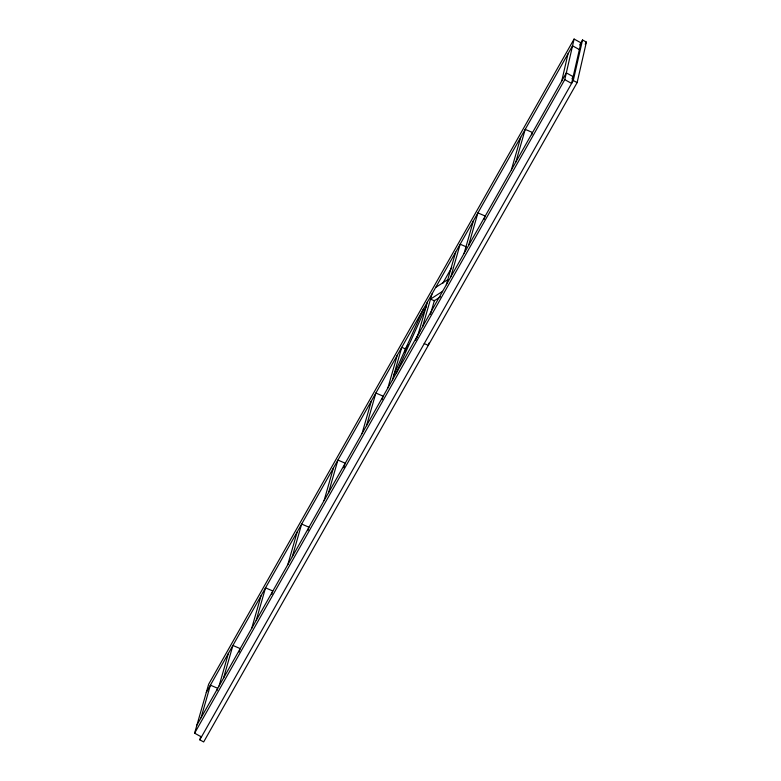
<?xml version="1.0" encoding="UTF-8"?>
<svg xmlns="http://www.w3.org/2000/svg" width="781" height="781" viewBox="0 0 781 781"><rect width="100%" height="100%" fill="white"/><g stroke="black" fill="none" stroke-linecap="round" stroke-linejoin="round"><path stroke-width="1.17" d="M561.764 80.931L567.982 53.869M564.77 79.642L574.094 39.05L580.927 42.818L571.614 83.421L564.77 79.642L194.615 733.174L201.449 736.952M199.819 739.832L573.274 80.492L582.538 39.977L586.385 42.106L577.12 82.61L203.665 741.95L199.819 739.832L200.824 736.337M194.615 733.174L208.634 684.273L574.094 39.05M201.059 717.759L210.411 685.162L217.626 688.266L216.962 690.589M219.061 685.991L228.403 653.385M223.551 678.054L232.904 645.457L240.118 648.552L239.123 652.047M251.687 628.383L261.039 595.776M256.178 620.456L265.53 587.849L272.745 590.953L271.749 594.448M287.818 564.604L297.161 531.998M292.309 556.668L301.651 524.061L308.876 527.165L307.87 530.66M324.066 500.592L333.419 467.995M328.557 492.665L337.909 460.058L345.124 463.162L343.796 467.819M362.033 433.572L371.375 400.975M366.523 425.645L375.866 393.038L383.09 396.143L382.085 399.638M387.913 387.864L397.265 355.257M392.413 379.937L401.756 347.33L405.886 349.107M404.597 352.475L405.593 348.98L407.994 344.753M418.108 334.561L427.461 301.954M422.599 326.634L432.039 293.881M430.448 314.304L434.451 300.334M428.974 343.015L428.31 345.339L424.249 343.591M446.322 284.743L455.674 252.146M450.813 276.816L460.165 244.209L466.355 246.874M464.07 253.425L473.413 220.818M468.561 245.498L477.904 212.891L485.128 215.995L484.122 219.49M511.379 169.897L520.722 137.3M515.87 161.97L525.213 129.363L532.437 132.467L531.763 134.791M417.366 336.25L416.888 337.324M393.839 374.958L423.556 308.846M396.328 373.006L426.026 306.953M415.512 340.526L419.963 330.617M206.301 692.425L572.541 45.815L579.375 49.584M442.739 283.405L451.721 267.541M579.727 44.947L582.538 39.977M196.949 725.022L566.332 72.877L573.166 76.655L571.965 78.774M585.184 44.224L586.385 42.106M435.691 287.428L447.786 279.637M442.602 291.313L430.497 299.113L434.324 300.763L440.445 296.819M573.274 80.492L577.12 82.61"/></g></svg>
